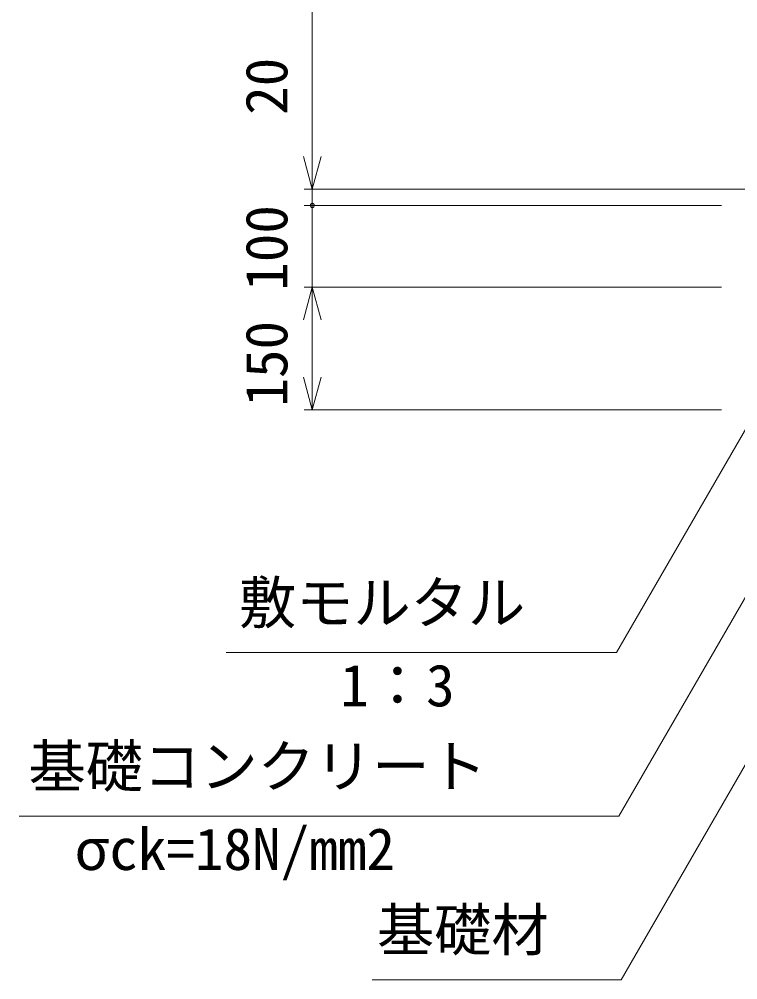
# Model space of a CAD drawing. Units: millimetres, scale not verified. Extents: x 0 to 252300, y 59400 to 118800.
# Drawn here: x 9292 to 13683, y 72758 to 78629 of the extents above; entities that cross this region are included whole.
import ezdxf
from ezdxf.enums import TextEntityAlignment as Align

# ---------------------------------------------------------------- set-up
doc = ezdxf.new("R2010")
doc.units = ezdxf.units.MM
doc.header["$LTSCALE"] = 300
for name, color, linetype, lineweight in [('0_2', 1, 'Continuous', 18), ('D-STR-DIM', 7, 'Continuous', 18), ('D-STR-HTXT', 7, 'Continuous', 18)]:
    doc.layers.add(name, color=color, linetype=linetype, lineweight=lineweight)
doc.styles.add('ＭＳ ゴシック', font='')
doc.styles.get('ＭＳ ゴシック').set_extended_font_data('MS Gothic')

msp = doc.modelspace()

# ---------------------------------------------------------------- linework, layer by layer
at = {"layer": '0_2'}
for p, q in [((11082.6, 77590.7), (11029, 77790.7)), ((11082.6, 77590.7), (11029, 77790.7)), ((11136.2, 77790.7), (11082.6, 77590.7)), ((11082.6, 77590.7), (11082.6, 77790.7)), ((11136.2, 77790.7), (11082.6, 77590.7)), ((11082.6, 77590.7), (11082.6, 77790.7)), ((11029, 76790.7), (11082.6, 76990.7)), ((11082.6, 76990.7), (11136.2, 76790.7)), ((11082.6, 76990.7), (11082.6, 76790.7)), ((11082.6, 76240.7), (11029, 76440.7)), ((11136.2, 76440.7), (11082.6, 76240.7)), ((11082.6, 76240.7), (11082.6, 76440.7))]:
    msp.add_line(p, q, dxfattribs=at)
for start, end in [(90, 270), (90, 270), (270, 90), (270, 90)]:
    msp.add_arc((11082.6, 77490.7), 12.5, start, end, dxfattribs=at)
at = {"layer": 'D-STR-DIM'}
for p, q in [((11082.6, 85390.7), (11082.6, 77790.7)), ((11082.6, 77790.7), (11082.6, 78556.4)), ((14082.6, 77590.7), (11032.6, 77590.7)), ((14082.6, 77590.7), (11032.6, 77590.7)), ((11082.6, 77490.7), (11082.6, 77590.7)), ((13582.6, 77490.7), (11032.6, 77490.7)), ((13582.6, 77490.7), (11032.6, 77490.7)), ((11082.6, 76990.7), (11082.6, 77490.7)), ((11082.6, 77490.7), (11082.6, 77290.7)), ((13582.6, 76990.7), (11032.6, 76990.7)), ((13582.6, 76990.7), (11032.6, 76990.7)), ((11082.6, 76440.7), (11082.6, 76790.7)), ((13582.6, 76240.7), (11032.6, 76240.7))]:
    msp.add_line(p, q, dxfattribs=at)
at = {"layer": 'D-STR-HTXT'}
for p, q in [((14458, 77384.9), (12941.4, 74758.1)), ((14849.1, 77035.8), (12956.2, 73758.1)), ((15005, 76290.3), (12970.9, 72758.1)), ((12941.4, 74758.1), (10557.2, 74758.1)), ((12956.2, 73758.1), (9292.2, 73758.1)), ((12970.9, 72758.1), (11448.2, 72758.1))]:
    msp.add_line(p, q, dxfattribs=at)

# ---------------------------------------------------------------- texts
at = {"layer": 'D-STR-DIM', "color": 1, "style": 'ＭＳ ゴシック'}
for s, p in [('20', (11007.6, 78044.4)), (' 100', (11007.6, 76794.7)), ('150', (11007.6, 76261.2))]:
    msp.add_text(s, height=256.6, rotation=90, dxfattribs=at).set_placement(p, align=Align.BOTTOM_LEFT)
at = {"layer": 'D-STR-HTXT', "color": 1, "style": 'ＭＳ ゴシック'}
for s, p in [('敷モルタル', (10634, 74858)), ('1：3', (11253.5, 74352.3)), ('基礎コンクリート', (9349, 73858)), ('σck=18N/mm2', (9629.7, 73352.3)), ('基礎材', (11477.6, 72858))]:
    msp.add_text(s, height=256.6, dxfattribs=at).set_placement(p, align=Align.BOTTOM_LEFT)

doc.saveas('drawing.dxf')
